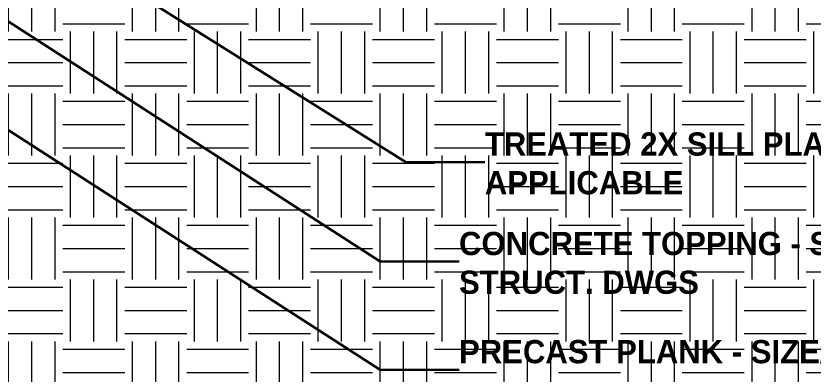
# Model space of a CAD drawing. Header units: inches. Extents: x 2469 to 3241, y -184 to 455.
# Drawn here: x 2946.6 to 3023.8, y -100.9 to -66.2 of the extents above; entities that cross this region are included whole.
import ezdxf

# ---------------------------------------------------------------- set-up
doc = ezdxf.new("R2010")
doc.units = ezdxf.units.IN
doc.header["$MEASUREMENT"] = 0
for name, color, linetype, lineweight in [('0-4', 250, 'Continuous', 5), ('C-TOPO-1', 45, 'Continuous', 9), ('G-ANNO-TEXT', 231, 'Continuous', 30), ('G-ANNO-TEXT-1', 231, 'Continuous', 9)]:
    doc.layers.add(name, color=color, linetype=linetype, lineweight=lineweight)
doc.styles.add('Century Gothic_B', font='GOTHICB.TTF', dxfattribs={"height": 2.25})
pattern_1 = [(0, (3257.106, 59.024), (6, 6), [6, -6]), (0, (3257.106, 61.274), (6, 6), [6, -6]), (0, (3257.106, 63.524), (6, 6), [6, -6]), (90, (3257.856, 64.274), (-6, 6), [6, -6]), (90, (3260.106, 64.274), (-6, 6), [6, -6]), (90, (3262.356, 64.274), (-6, 6), [6, -6])]

# ---------------------------------------------------------------- blocks, each defined once
blk = doc.blocks.new('CTR  - Topography_rvt-3-WALL SECTION - NORTH EXT_ WALL - LOOKING WEST')
at = {"layer": 'C-TOPO-1'}
h = blk.add_hatch(dxfattribs=at)
h.set_pattern_fill('FP_6', color=256, style=0, pattern_type=2)
h.set_pattern_definition(pattern_1)
h.paths.add_polyline_path([(3842.183, -183.673), (3957.174, -183.673), (3957.174, -55), (3885.924, -55), (3885.924, -43.594), (3862.544, -43.72), (3860.323, -32.289), (3832.324, -25.338), (3832.324, -158), (3837.265, -158), (3843.235, -161.447), (3847.824, -168), (3847.824, -180), (3839.324, -180), (3839.324, -182), (3832.324, -182), (3832.324, -183.673), (3841.76, -183.673)], flags=0)
h.paths.add_polyline_path([(3842.628, -177.137), (3843.073, -177.087), (3843.496, -176.939), (3843.875, -176.701), (3844.192, -176.384), (3844.43, -176.005), (3844.578, -175.582), (3844.628, -175.137), (3844.578, -174.692), (3844.43, -174.27), (3844.192, -173.89), (3843.875, -173.574), (3843.496, -173.336), (3843.073, -173.188), (3842.628, -173.137), (3842.183, -173.188), (3841.76, -173.336), (3841.381, -173.574), (3841.064, -173.89), (3840.826, -174.27), (3840.678, -174.692), (3840.628, -175.137), (3840.678, -175.582), (3840.826, -176.005), (3841.064, -176.384), (3841.381, -176.701), (3841.76, -176.939), (3842.183, -177.087)], flags=0)
h = blk.add_hatch(dxfattribs=at)
h.set_pattern_fill('FP_6', color=256, style=0, pattern_type=2)
h.set_pattern_definition(pattern_1)
h.paths.add_polyline_path([(3957.174, -183.673), (3999.997, -183.673), (3999.997, -48.062), (3989.88, -47.167), (3957.534, -44.82), (3957.174, -48.125), (3969.923, -48.129), (3969.174, -55), (3957.174, -55), (3957.174, -106.219)], flags=0)

msp = doc.modelspace()

# ---------------------------------------------------------------- linework, layer by layer
at = {"layer": 'G-ANNO-TEXT'}
for p, q in [((2844.169101, -1.161515), (2981.850851, -89.993381)), ((2842.309373, -10.608927), (2981.850851, -100.465329)), ((2874.882542, -11.655806), (2984.350851, -80.357941)), ((2984.350851, -80.357941), (2991.987561, -80.357941)), ((2981.850851, -89.993381), (2989.487561, -89.993381)), ((2981.850851, -100.465329), (2989.487561, -100.465329))]:
    msp.add_line(p, q, dxfattribs=at)

# ---------------------------------------------------------------- block references
at = {"layer": '0-4'}
msp.add_blockref('CTR  - Topography_rvt-3-WALL SECTION - NORTH EXT_ WALL - LOOKING WEST', (-961.384049, 0), dxfattribs=at)

# ---------------------------------------------------------------- texts
at = {"layer": 'G-ANNO-TEXT-1', "char_height": 2.25, "attachment_point": 1, "style": 'Century Gothic_B'}
for s, insert, width in [('TREATED 2X SILL PLATE WHEN', (2991.987561, -77.48176), 52.116), ('APPLICABLE', (2991.987561, -81.23176), 21.89175), ('CONCRETE TOPPING - SEE', (2989.487561, -87.1172), 47.49525), ('STRUCT. DWGS', (2989.487561, -90.8672), 26.664), ('PRECAST PLANK - SIZE/LAYOUT', (2989.487561, -97.589148), 56.055)]:
    msp.add_mtext(s, dxfattribs=dict(at, insert=insert, width=width))

doc.saveas('drawing.dxf')
